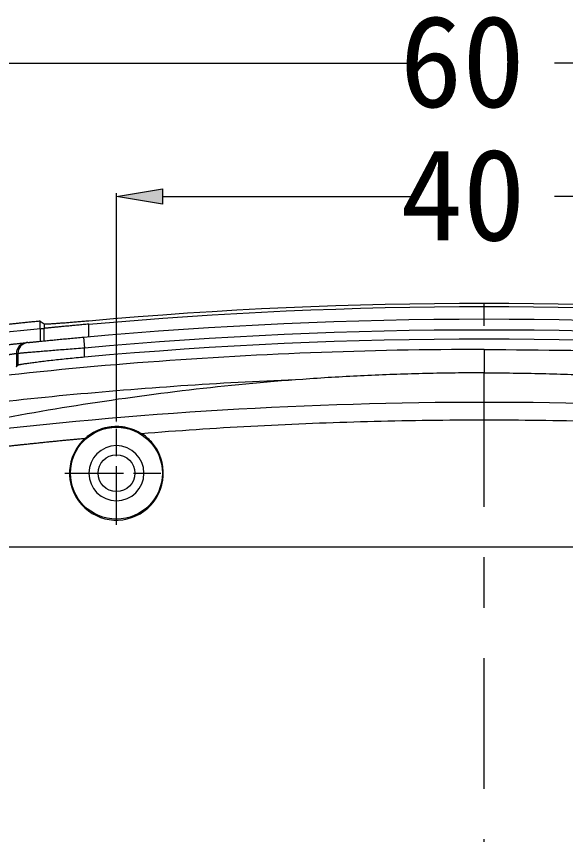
# Model space of a CAD drawing. Header units: inches. Extents: x 0 to 40, y 35.9 to 64.1.
# Drawn here: x 25.087 to 27.098, y 51.509 to 54.506 of the extents above; entities that cross this region are included whole.
import ezdxf

# ---------------------------------------------------------------- set-up
doc = ezdxf.new("R2010")
doc.units = ezdxf.units.IN
doc.header["$MEASUREMENT"] = 0
for name, pattern in [('AI-Linetype-13', [1.032687, 0.478297, -0.184797, 0.184797, -0.184797]), ('AI-Linetype-14', [0.326414, 0.151181, -0.058411, 0.058411, -0.058411]), ('AI-Linetype-15', [0.326414, 0.151181, -0.058411, 0.058411, -0.058411]), ('AI-Linetype-16', [0.127887, 0.059232, -0.022885, 0.022885, -0.022885]), ('AI-Linetype-17', [0.127887, 0.059232, -0.022885, 0.022885, -0.022885]), ('AI-Linetype-18', [0.319717, 0.14808, -0.057213, 0.057213, -0.057213]), ('AI-Linetype-19', [0.319717, 0.14808, -0.057213, 0.057213, -0.057213])]:
    doc.linetypes.add(name, pattern=pattern)
doc.layers.add('2', color=7, linetype='Continuous')

# ---------------------------------------------------------------- blocks, each defined once
blk = doc.blocks.new('block 1938')
at = {"layer": '2', "color": 7, "lineweight": 18, "true_color": 0xffffff}
blk.add_lwpolyline([(25.3371, 53.2589), (25.3371, 53.2909)], dxfattribs=at)
blk = doc.blocks.new('block 1940')
at = {"layer": '2', "color": 7, "lineweight": 18, "true_color": 0xffffff}
blk.add_lwpolyline([(25.3521, 53.3328), (25.3521, 53.3785)], dxfattribs=at)
blk = doc.blocks.new('block 1946')
at = {"layer": '2', "color": 7, "lineweight": 18, "true_color": 0xffffff}
blk.add_lwpolyline([(25.1757, 53.316), (25.1757, 53.3618)], dxfattribs=at)
blk = doc.blocks.new('block 1984')
at = {"layer": '2', "color": 7, "lineweight": 18, "true_color": 0xffffff}
blk.add_lwpolyline([(25.0926, 53.2711), (25.0926, 53.2285)], dxfattribs=at)
blk = doc.blocks.new('block 1985')
at = {"layer": '2', "color": 7, "lineweight": 18, "true_color": 0xffffff}
blk.add_lwpolyline([(25.1892, 53.38), (25.1892, 53.3631)], dxfattribs=at)
blk = doc.blocks.new('block 2017')
at = {"layer": '2', "color": 7, "lineweight": 18, "true_color": 0xffffff}
blk.add_lwpolyline([(24.9489, 52.5634), (28.6508, 52.5634)], dxfattribs=at)
blk = doc.blocks.new('block 2024')
at = {"layer": '2', "color": 7, "lineweight": 18, "true_color": 0xffffff}
blk.add_lwpolyline([(25.0873, 53.2705), (25.0873, 53.2227)], dxfattribs=at)
blk = doc.blocks.new('block 2169')
at = {"layer": '2', "color": 7, "lineweight": 18, "true_color": 0xffffff}
blk.add_lwpolyline([(25.1746, 53.3616), (25.1746, 53.3896)], dxfattribs=at)
blk = doc.blocks.new('block 2183')
at = {"layer": '2', "color": 7, "lineweight": 18, "true_color": 0xffffff}
blk.add_lwpolyline([(26.7998, 53.2858), (26.7998, 53.2002)], dxfattribs=at)
blk = doc.blocks.new('block 2249')
at = {"layer": '2', "color": 7, "lineweight": 18, "true_color": 0xffffff}
blk.add_lwpolyline([(25.3334, 53.3311), (25.3371, 53.2909)], dxfattribs=at)
blk = doc.blocks.new('block 2259')
at = {"layer": '2', "color": 7, "lineweight": 18, "true_color": 0xffffff}
blk.add_lwpolyline([(25.1892, 53.3174), (25.1892, 53.3631)], dxfattribs=at)
blk = doc.blocks.new('block 2271')
at = {"layer": '2', "color": 7, "lineweight": 18, "true_color": 0xffffff}
blk.add_open_spline([(25.6219, 52.8327), (25.6219, 52.9256), (25.5466, 53.001), (25.4537, 53.001), (25.3607, 53.001), (25.2854, 52.9256), (25.2854, 52.8327), (25.2854, 52.7397), (25.3607, 52.6644), (25.4537, 52.6644), (25.5466, 52.6644), (25.6219, 52.7397), (25.6219, 52.8327), (25.6219, 52.8327), (25.6219, 52.8327), (25.6219, 52.8327)], degree=3, knots=[0, 0, 0, 0, 1, 1, 1, 2, 2, 2, 3, 3, 3, 4, 4, 4, 5, 5, 5, 5], dxfattribs=at)
blk = doc.blocks.new('block 2303')
at = {"layer": '2', "color": 7, "lineweight": 18, "true_color": 0xffffff}
blk.add_open_spline([(25.3521, 53.3912), (26.3154, 53.4772), (27.2843, 53.4772), (28.2476, 53.3912)], degree=3, dxfattribs=at)
blk = doc.blocks.new('block 2309')
at = {"layer": '2', "color": 7, "lineweight": 18, "true_color": 0xffffff}
blk.add_open_spline([(25.521, 52.8327), (25.521, 52.8698), (25.4908, 52.9), (25.4537, 52.9), (25.4165, 52.9), (25.3864, 52.8698), (25.3864, 52.8327), (25.3864, 52.7955), (25.4165, 52.7654), (25.4537, 52.7654), (25.4908, 52.7654), (25.521, 52.7955), (25.521, 52.8327), (25.521, 52.8327), (25.521, 52.8327), (25.521, 52.8327)], degree=3, knots=[0, 0, 0, 0, 1, 1, 1, 2, 2, 2, 3, 3, 3, 4, 4, 4, 5, 5, 5, 5], dxfattribs=at)
blk = doc.blocks.new('block 2318')
at = {"layer": '2', "color": 7, "lineweight": 18, "true_color": 0xffffff}
blk.add_open_spline([(25.1757, 53.3618), (25.0443, 53.3486), (24.9131, 53.3338), (24.7821, 53.3174)], degree=3, dxfattribs=at)
blk = doc.blocks.new('block 2335')
at = {"layer": '2', "color": 7, "lineweight": 18, "true_color": 0xffffff}
blk.add_open_spline([(25.3392, 52.9608), (25.2684, 52.8975), (25.2623, 52.7889), (25.3256, 52.7182), (25.3888, 52.6474), (25.4974, 52.6414), (25.5682, 52.7046), (25.6389, 52.7678), (25.645, 52.8764), (25.5818, 52.9472), (25.5709, 52.9593), (25.5584, 52.9698), (25.5446, 52.9784)], degree=3, knots=[0, 0, 0, 0, 1, 1, 1, 2, 2, 2, 3, 3, 3, 4, 4, 4, 4], dxfattribs=at)
blk = doc.blocks.new('block 2338')
at = {"layer": '2', "color": 7, "lineweight": 18, "true_color": 0xffffff}
blk.add_open_spline([(25.3521, 53.3785), (26.3154, 53.4645), (27.2843, 53.4645), (28.2476, 53.3785)], degree=3, dxfattribs=at)
blk = doc.blocks.new('block 2339')
at = {"layer": '2', "color": 7, "lineweight": 18, "true_color": 0xffffff}
blk.add_open_spline([(25.3334, 53.3311), (26.309, 53.4196), (27.2907, 53.4196), (28.2663, 53.3311)], degree=3, dxfattribs=at)
blk = doc.blocks.new('block 2340')
at = {"layer": '2', "color": 7, "lineweight": 18, "true_color": 0xffffff}
blk.add_open_spline([(28.2627, 53.2909), (27.2895, 53.3792), (26.3103, 53.3792), (25.3371, 53.2909)], degree=3, dxfattribs=at)
blk = doc.blocks.new('block 2371')
at = {"layer": '2', "color": 7, "lineweight": 18, "true_color": 0xffffff}
blk.add_open_spline([(25.3371, 53.2589), (26.3102, 53.3473), (27.2895, 53.3473), (28.2627, 53.2589)], degree=3, dxfattribs=at)
blk = doc.blocks.new('block 2375')
at = {"layer": '2', "color": 7, "lineweight": 18, "true_color": 0xffffff}
blk.add_open_spline([(28.7122, 52.9769), (27.4419, 53.1305), (26.1578, 53.1305), (24.8875, 52.9769)], degree=3, dxfattribs=at)
blk = doc.blocks.new('block 2386')
at = {"layer": '2', "color": 7, "lineweight": 18, "true_color": 0xffffff}
blk.add_open_spline([(25.3527, 52.8327), (25.3527, 52.8884), (25.3979, 52.9336), (25.4537, 52.9336), (25.5094, 52.9336), (25.5546, 52.8884), (25.5546, 52.8327), (25.5546, 52.7769), (25.5094, 52.7317), (25.4537, 52.7317), (25.3979, 52.7317), (25.3527, 52.7769), (25.3527, 52.8327), (25.3527, 52.8327), (25.3527, 52.8327), (25.3527, 52.8327)], degree=3, knots=[0, 0, 0, 0, 1, 1, 1, 2, 2, 2, 3, 3, 3, 4, 4, 4, 5, 5, 5, 5], dxfattribs=at)
blk = doc.blocks.new('block 2454')
at = {"layer": '2', "color": 7, "lineweight": 18, "true_color": 0xffffff}
blk.add_open_spline([(25.1288, 53.3112), (25.1082, 53.3091), (25.0926, 53.2918), (25.0926, 53.2711)], degree=3, dxfattribs=at)
blk = doc.blocks.new('block 2455')
at = {"layer": '2', "color": 7, "lineweight": 18, "true_color": 0xffffff}
blk.add_open_spline([(25.1235, 53.3107), (25.103, 53.3086), (25.0873, 53.2912), (25.0873, 53.2705)], degree=3, dxfattribs=at)
blk = doc.blocks.new('block 2460')
at = {"layer": '2', "color": 7, "lineweight": 18, "true_color": 0xffffff}
blk.add_open_spline([(25.1757, 53.3618), (25.1802, 53.3622), (25.1847, 53.3627), (25.1892, 53.3631)], degree=3, dxfattribs=at)
blk = doc.blocks.new('block 2462')
at = {"layer": '2', "color": 7, "lineweight": 18, "true_color": 0xffffff}
blk.add_open_spline([(25.1746, 53.3896), (25.1794, 53.3864), (25.1843, 53.3832), (25.1892, 53.38)], degree=3, dxfattribs=at)
blk = doc.blocks.new('block 2469')
at = {"layer": '2', "color": 7, "lineweight": 18, "true_color": 0xffffff}
blk.add_lwpolyline([(24.9538, 52.9204), (24.957, 52.9208), (24.9603, 52.9212), (24.9636, 52.9215), (24.9668, 52.9219), (24.9701, 52.9223), (24.9734, 52.9227), (24.9766, 52.9231), (24.9799, 52.9234), (24.9832, 52.9238), (24.9865, 52.9242), (24.9897, 52.9246), (24.993, 52.9249), (24.9962, 52.9253), (24.9995, 52.9257), (25.0028, 52.9261), (25.006, 52.9264), (25.0093, 52.9268), (25.0126, 52.9272), (25.0158, 52.9276), (25.0191, 52.9279), (25.0223, 52.9283), (25.0256, 52.9287), (25.0289, 52.929), (25.0322, 52.9294), (25.0354, 52.9298), (25.0387, 52.9301), (25.042, 52.9305), (25.0452, 52.9308), (25.0485, 52.9312), (25.0518, 52.9316), (25.055, 52.9319), (25.0583, 52.9323), (25.0616, 52.9327), (25.0648, 52.933), (25.0681, 52.9334), (25.0714, 52.9337), (25.0746, 52.9341), (25.0779, 52.9344), (25.0812, 52.9348), (25.0844, 52.9352), (25.0877, 52.9355), (25.091, 52.9359), (25.0942, 52.9362), (25.0975, 52.9366), (25.1008, 52.9369), (25.1041, 52.9373), (25.1073, 52.9376), (25.1106, 52.938), (25.1139, 52.9383), (25.1171, 52.9387)], dxfattribs=at)
blk = doc.blocks.new('block 2485')
at = {"layer": '2', "color": 7, "lineweight": 18, "true_color": 0xffffff}
blk.add_lwpolyline([(26.7998, 53.2002), (26.7865, 53.2002), (26.7732, 53.2002), (26.76, 53.2001), (26.7467, 53.2), (26.7334, 53.1999), (26.7201, 53.1998), (26.7068, 53.1997), (26.6935, 53.1995), (26.6802, 53.1994), (26.6669, 53.1992), (26.6536, 53.199), (26.6403, 53.1988), (26.627, 53.1985), (26.6137, 53.1983), (26.6004, 53.198), (26.5871, 53.1977), (26.5738, 53.1974), (26.5605, 53.197), (26.5472, 53.1967), (26.5339, 53.1963), (26.5206, 53.1959), (26.5074, 53.1955), (26.4941, 53.1951), (26.4808, 53.1947), (26.4675, 53.1942), (26.4542, 53.1937), (26.4409, 53.1932), (26.4276, 53.1927), (26.4143, 53.1922), (26.401, 53.1916), (26.3878, 53.191), (26.3745, 53.1904), (26.3612, 53.1898), (26.3479, 53.1892), (26.3347, 53.1885), (26.3214, 53.1879), (26.3081, 53.1872), (26.2948, 53.1865), (26.2815, 53.1857), (26.2683, 53.185), (26.255, 53.1842), (26.2417, 53.1834), (26.2284, 53.1826), (26.2152, 53.1818), (26.2019, 53.1809), (26.1886, 53.1801), (26.1754, 53.1792), (26.1621, 53.1783), (26.1488, 53.1773), (26.1356, 53.1764)], dxfattribs=at)
blk = doc.blocks.new('block 2521')
at = {"layer": '2', "color": 7, "lineweight": 18, "true_color": 0xffffff}
blk.add_lwpolyline([(25.3521, 53.3785), (25.3471, 53.378), (25.3421, 53.3776), (25.3371, 53.3771), (25.3321, 53.3767), (25.3271, 53.3762), (25.3222, 53.3758), (25.3172, 53.3753), (25.3124, 53.3749), (25.3076, 53.3744), (25.3028, 53.374), (25.2981, 53.3736), (25.2934, 53.3731), (25.2888, 53.3727), (25.2842, 53.3723), (25.2797, 53.3718), (25.2753, 53.3714), (25.2709, 53.371), (25.2666, 53.3706), (25.2624, 53.3702), (25.2583, 53.3698), (25.2542, 53.3694), (25.2503, 53.3691), (25.2464, 53.3687), (25.2427, 53.3683), (25.239, 53.368), (25.2355, 53.3676), (25.2321, 53.3673), (25.2287, 53.367), (25.2255, 53.3667), (25.2225, 53.3664), (25.2195, 53.3661), (25.2167, 53.3658), (25.214, 53.3655), (25.2114, 53.3653), (25.2089, 53.365), (25.2066, 53.3648), (25.2045, 53.3646), (25.2024, 53.3644), (25.2005, 53.3642), (25.1987, 53.364), (25.1971, 53.3639), (25.1956, 53.3637), (25.1943, 53.3636), (25.1931, 53.3635), (25.1921, 53.3634), (25.1912, 53.3633), (25.1904, 53.3632), (25.1898, 53.3632), (25.1894, 53.3631), (25.1892, 53.3631)], dxfattribs=at)
blk = doc.blocks.new('block 2528')
at = {"layer": '2', "color": 7, "lineweight": 18, "true_color": 0xffffff}
blk.add_lwpolyline([(25.1892, 53.38), (25.1894, 53.3799), (25.1898, 53.3798), (25.1904, 53.3798), (25.1912, 53.3797), (25.1921, 53.3797), (25.1931, 53.3796), (25.1943, 53.3796), (25.1956, 53.3796), (25.1971, 53.3796), (25.1987, 53.3797), (25.2005, 53.3797), (25.2024, 53.3798), (25.2044, 53.3799), (25.2066, 53.38), (25.2089, 53.3801), (25.2113, 53.3802), (25.2139, 53.3803), (25.2166, 53.3805), (25.2194, 53.3807), (25.2224, 53.3808), (25.2255, 53.381), (25.2287, 53.3812), (25.232, 53.3815), (25.2354, 53.3817), (25.2389, 53.3819), (25.2426, 53.3822), (25.2463, 53.3825), (25.2502, 53.3828), (25.2541, 53.3831), (25.2582, 53.3834), (25.2623, 53.3837), (25.2665, 53.384), (25.2708, 53.3844), (25.2752, 53.3847), (25.2796, 53.3851), (25.2841, 53.3854), (25.2887, 53.3858), (25.2933, 53.3862), (25.298, 53.3866), (25.3028, 53.387), (25.3076, 53.3874), (25.3124, 53.3878), (25.3172, 53.3882), (25.3222, 53.3886), (25.3271, 53.389), (25.3321, 53.3895), (25.3371, 53.3899), (25.3421, 53.3904), (25.3471, 53.3908), (25.3521, 53.3912)], dxfattribs=at)
blk = doc.blocks.new('block 2565')
at = {"layer": '2', "color": 7, "lineweight": 18, "true_color": 0xffffff}
blk.add_lwpolyline([(26.7998, 53.2858), (26.8396, 53.2856), (26.8793, 53.2853), (26.919, 53.2851), (26.9587, 53.2847), (26.9984, 53.2843), (27.0381, 53.2839), (27.0778, 53.2833), (27.1175, 53.2827), (27.1572, 53.2819), (27.1969, 53.2811), (27.2366, 53.2801), (27.2763, 53.2789), (27.316, 53.2777), (27.3557, 53.2764), (27.3954, 53.275), (27.4351, 53.2734), (27.4747, 53.2718), (27.5144, 53.2701), (27.5541, 53.2683), (27.5937, 53.2664), (27.6334, 53.2645), (27.673, 53.2624), (27.7127, 53.2602), (27.7523, 53.258), (27.792, 53.2556), (27.8316, 53.2531), (27.8712, 53.2506), (27.9108, 53.2479), (27.9504, 53.2451), (27.99, 53.2423), (28.0296, 53.2393), (28.0692, 53.2363), (28.1087, 53.2332), (28.1483, 53.2299), (28.1878, 53.2266), (28.2274, 53.2232), (28.2669, 53.2197), (28.3064, 53.2161), (28.3459, 53.2124), (28.3854, 53.2086), (28.4249, 53.2046), (28.4644, 53.2006), (28.5038, 53.1964), (28.5433, 53.1921), (28.5827, 53.1877), (28.6221, 53.1833), (28.6615, 53.1788), (28.7009, 53.1743), (28.7403, 53.1697), (28.7797, 53.1651)], dxfattribs=at)
blk = doc.blocks.new('block 2579')
at = {"layer": '2', "color": 7, "lineweight": 18, "true_color": 0xffffff}
blk.add_lwpolyline([(25.3392, 52.9608), (25.3426, 52.9637), (25.346, 52.9665), (25.3495, 52.9693), (25.353, 52.9719), (25.3566, 52.9745), (25.3603, 52.9769), (25.364, 52.9793), (25.3678, 52.9815), (25.3717, 52.9837), (25.3756, 52.9857), (25.3795, 52.9877), (25.3835, 52.9895), (25.3876, 52.9913), (25.3917, 52.9929), (25.3958, 52.9945), (25.4, 52.9959), (25.4042, 52.9972), (25.4084, 52.9985), (25.4127, 52.9996), (25.417, 53.0006), (25.4214, 53.0015), (25.4257, 53.0023), (25.4301, 53.0029), (25.4345, 53.0035), (25.4389, 53.0039), (25.4434, 53.0043), (25.4478, 53.0045), (25.4523, 53.0046), (25.4567, 53.0045), (25.4611, 53.0044), (25.4655, 53.0041), (25.4699, 53.0038), (25.4743, 53.0033), (25.4787, 53.0027), (25.4831, 53.002), (25.4874, 53.0012), (25.4917, 53.0003), (25.496, 52.9992), (25.5003, 52.9981), (25.5045, 52.9968), (25.5087, 52.9955), (25.5128, 52.994), (25.5169, 52.9924), (25.521, 52.9907), (25.5251, 52.989), (25.5291, 52.9871), (25.533, 52.9851), (25.5369, 52.9829), (25.5408, 52.9807), (25.5446, 52.9784)], dxfattribs=at)
blk = doc.blocks.new('block 2600')
at = {"layer": '2', "color": 7, "lineweight": 18, "true_color": 0xffffff}
blk.add_lwpolyline([(26.1356, 53.1764), (26.1093, 53.1752), (26.0831, 53.1739), (26.0568, 53.1727), (26.0306, 53.1714), (26.0043, 53.1702), (25.9781, 53.1689), (25.9518, 53.1676), (25.9256, 53.1662), (25.8993, 53.1649), (25.8731, 53.1634), (25.8469, 53.162), (25.8206, 53.1604), (25.7944, 53.1589), (25.7682, 53.1573), (25.742, 53.1556), (25.7157, 53.1539), (25.6895, 53.1521), (25.6633, 53.1503), (25.6371, 53.1484), (25.6109, 53.1465), (25.5847, 53.1446), (25.5585, 53.1426), (25.5323, 53.1405), (25.5061, 53.1385), (25.4799, 53.1364), (25.4537, 53.1342), (25.4276, 53.132), (25.4014, 53.1298), (25.3752, 53.1275), (25.349, 53.1252), (25.3229, 53.1229), (25.2968, 53.1205), (25.2706, 53.118), (25.2445, 53.1156), (25.2183, 53.113), (25.1922, 53.1104), (25.166, 53.1078), (25.1399, 53.1051), (25.1138, 53.1023), (25.0877, 53.0995), (25.0616, 53.0967), (25.0355, 53.0938), (25.0094, 53.0909), (24.9833, 53.088), (24.9572, 53.085), (24.9312, 53.082), (24.9051, 53.079), (24.879, 53.076), (24.8529, 53.073), (24.8268, 53.07)], dxfattribs=at)
blk = doc.blocks.new('block 2603')
at = {"layer": '2', "color": 7, "lineweight": 18, "true_color": 0xffffff}
blk.add_lwpolyline([(25.1746, 53.3896), (25.1707, 53.3892), (25.1669, 53.3888), (25.163, 53.3884), (25.1592, 53.388), (25.1554, 53.3876), (25.1515, 53.3872), (25.1477, 53.3869), (25.1438, 53.3865), (25.14, 53.3861), (25.1361, 53.3857), (25.1323, 53.3853), (25.1285, 53.3849), (25.1246, 53.3845), (25.1208, 53.3841), (25.1169, 53.3837), (25.1131, 53.3833), (25.1092, 53.3829), (25.1054, 53.3825), (25.1016, 53.3821), (25.0977, 53.3817), (25.0939, 53.3813), (25.09, 53.3809), (25.0862, 53.3805), (25.0824, 53.3801), (25.0785, 53.3797), (25.0747, 53.3792), (25.0708, 53.3788), (25.067, 53.3784), (25.0631, 53.378), (25.0593, 53.3776), (25.0555, 53.3772), (25.0516, 53.3768), (25.0478, 53.3764), (25.0439, 53.3759), (25.0401, 53.3755), (25.0363, 53.3751), (25.0324, 53.3747), (25.0286, 53.3743), (25.0247, 53.3739), (25.0209, 53.3734), (25.017, 53.373), (25.0132, 53.3726), (25.0094, 53.3722), (25.0055, 53.3717), (25.0017, 53.3713), (24.9979, 53.3709), (24.994, 53.3705), (24.9902, 53.37), (24.9863, 53.3696), (24.9825, 53.3692)], dxfattribs=at)
blk = doc.blocks.new('block 2606')
at = {"layer": '2', "color": 7, "lineweight": 18, "true_color": 0xffffff}
blk.add_open_spline([(25.0873, 53.2227), (25.0874, 53.2228), (25.0875, 53.2229), (25.0875, 53.2229), (25.0876, 53.223), (25.0877, 53.2232), (25.0877, 53.2232), (25.0879, 53.2233), (25.0879, 53.2234), (25.0879, 53.2234), (25.0881, 53.2235), (25.0882, 53.2236), (25.0882, 53.2236), (25.0883, 53.2237), (25.0884, 53.2238), (25.0884, 53.2238), (25.0885, 53.224), (25.0886, 53.2241), (25.0886, 53.2241), (25.0887, 53.2242), (25.0888, 53.2243), (25.0888, 53.2243), (25.0889, 53.2244), (25.089, 53.2246), (25.089, 53.2246), (25.0891, 53.2247), (25.0892, 53.2248), (25.0892, 53.2248), (25.0893, 53.2249), (25.0894, 53.225), (25.0894, 53.225), (25.0895, 53.2251), (25.0896, 53.2252), (25.0896, 53.2252), (25.0897, 53.2253), (25.0898, 53.2255), (25.0898, 53.2255), (25.0899, 53.2256), (25.09, 53.2257), (25.09, 53.2257), (25.0901, 53.2258), (25.0903, 53.2259), (25.0903, 53.2259), (25.0904, 53.2261), (25.0905, 53.2262), (25.0905, 53.2262), (25.0906, 53.2263), (25.0907, 53.2264), (25.0907, 53.2264), (25.0908, 53.2265), (25.0909, 53.2266), (25.0909, 53.2266), (25.091, 53.2267), (25.0911, 53.2269), (25.0911, 53.2269), (25.0912, 53.227), (25.0913, 53.2271), (25.0913, 53.2271), (25.0914, 53.2272), (25.0915, 53.2273), (25.0915, 53.2273), (25.0916, 53.2274), (25.0917, 53.2276), (25.0917, 53.2276), (25.0918, 53.2277), (25.0919, 53.2278), (25.0919, 53.2278), (25.092, 53.2279), (25.0921, 53.228), (25.0921, 53.228), (25.0922, 53.2281), (25.0924, 53.2282), (25.0924, 53.2282), (25.0924, 53.2284), (25.0926, 53.2285), (25.0926, 53.2285)], degree=3, knots=[0, 0, 0, 0, 1, 1, 1, 2, 2, 2, 3, 3, 3, 4, 4, 4, 5, 5, 5, 6, 6, 6, 7, 7, 7, 8, 8, 8, 9, 9, 9, 10, 10, 10, 11, 11, 11, 12, 12, 12, 13, 13, 13, 14, 14, 14, 15, 15, 15, 16, 16, 16, 17, 17, 17, 18, 18, 18, 19, 19, 19, 20, 20, 20, 21, 21, 21, 22, 22, 22, 23, 23, 23, 24, 24, 24, 25, 25, 25, 25], dxfattribs=at)
blk = doc.blocks.new('block 2614')
at = {"layer": '2', "color": 7, "lineweight": 18, "true_color": 0xffffff}
blk.add_lwpolyline([(25.1171, 52.9387), (25.1216, 52.9392), (25.126, 52.9396), (25.1305, 52.9401), (25.1349, 52.9406), (25.1393, 52.941), (25.1438, 52.9415), (25.1482, 52.942), (25.1526, 52.9424), (25.1571, 52.9429), (25.1615, 52.9433), (25.1659, 52.9438), (25.1704, 52.9443), (25.1748, 52.9447), (25.1793, 52.9452), (25.1837, 52.9456), (25.1882, 52.9461), (25.1926, 52.9465), (25.197, 52.947), (25.2015, 52.9474), (25.2059, 52.9479), (25.2103, 52.9483), (25.2148, 52.9488), (25.2192, 52.9492), (25.2237, 52.9497), (25.2281, 52.9501), (25.2326, 52.9506), (25.237, 52.951), (25.2415, 52.9514), (25.2459, 52.9519), (25.2503, 52.9523), (25.2548, 52.9527), (25.2592, 52.9532), (25.2636, 52.9536), (25.2681, 52.954), (25.2725, 52.9545), (25.277, 52.9549), (25.2814, 52.9553), (25.2859, 52.9558), (25.2903, 52.9562), (25.2948, 52.9566), (25.2992, 52.957), (25.3036, 52.9575), (25.3081, 52.9579), (25.3125, 52.9583), (25.317, 52.9587), (25.3214, 52.9591), (25.3259, 52.9595), (25.3303, 52.9599), (25.3347, 52.9604), (25.3392, 52.9608)], dxfattribs=at)
blk = doc.blocks.new('block 2629')
at = {"layer": '2', "color": 7, "lineweight": 18, "true_color": 0xffffff}
blk.add_lwpolyline([(25.0926, 53.2285), (25.0929, 53.2287), (25.0934, 53.229), (25.0942, 53.2293), (25.0953, 53.2296), (25.0966, 53.2299), (25.0981, 53.2303), (25.0998, 53.2307), (25.1018, 53.231), (25.1039, 53.2315), (25.1063, 53.2319), (25.109, 53.2324), (25.1118, 53.2329), (25.1148, 53.2334), (25.1181, 53.2339), (25.1215, 53.2344), (25.1252, 53.235), (25.129, 53.2355), (25.133, 53.2361), (25.1373, 53.2367), (25.1417, 53.2373), (25.1463, 53.238), (25.1511, 53.2386), (25.156, 53.2393), (25.1612, 53.2399), (25.1665, 53.2406), (25.172, 53.2413), (25.1776, 53.242), (25.1834, 53.2427), (25.1893, 53.2434), (25.1954, 53.2442), (25.2016, 53.2449), (25.2079, 53.2456), (25.2144, 53.2464), (25.221, 53.2471), (25.2277, 53.2478), (25.2345, 53.2486), (25.2414, 53.2493), (25.2483, 53.2501), (25.2554, 53.2508), (25.2625, 53.2516), (25.2697, 53.2523), (25.277, 53.2531), (25.2844, 53.2538), (25.2918, 53.2546), (25.2993, 53.2553), (25.3067, 53.256), (25.3143, 53.2567), (25.3218, 53.2575), (25.3294, 53.2582), (25.3371, 53.2589)], dxfattribs=at)
blk = doc.blocks.new('block 2648')
at = {"layer": '2', "color": 7, "lineweight": 18, "true_color": 0xffffff}
blk.add_lwpolyline([(26.7998, 53.0282), (26.825, 53.0282), (26.8501, 53.0281), (26.8753, 53.028), (26.9004, 53.0279), (26.9255, 53.0277), (26.9506, 53.0275), (26.9758, 53.0272), (27.0009, 53.0269), (27.026, 53.0266), (27.0512, 53.0262), (27.0763, 53.0258), (27.1014, 53.0253), (27.1265, 53.0248), (27.1517, 53.0243), (27.1768, 53.0237), (27.2019, 53.0231), (27.227, 53.0224), (27.2522, 53.0217), (27.2773, 53.021), (27.3024, 53.0202), (27.3275, 53.0194), (27.3526, 53.0186), (27.3777, 53.0177), (27.4028, 53.0167), (27.428, 53.0157), (27.4531, 53.0147), (27.4782, 53.0137), (27.5033, 53.0126), (27.5284, 53.0115), (27.5535, 53.0103), (27.5786, 53.0091), (27.6037, 53.0078), (27.6288, 53.0065), (27.6539, 53.0052), (27.679, 53.0038), (27.7041, 53.0024), (27.7292, 53.0009), (27.7543, 52.9995), (27.7794, 52.9979), (27.8044, 52.9964), (27.8295, 52.9947), (27.8546, 52.9931), (27.8796, 52.9914), (27.9047, 52.9897), (27.9298, 52.9879), (27.9548, 52.9861), (27.9799, 52.9842), (28.005, 52.9823), (28.0301, 52.9804), (28.0551, 52.9784)], dxfattribs=at)
blk = doc.blocks.new('block 2673')
at = {"layer": '2', "color": 7, "lineweight": 18, "true_color": 0xffffff}
blk.add_lwpolyline([(25.5446, 52.9784), (25.5696, 52.9804), (25.5947, 52.9823), (25.6198, 52.9842), (25.6448, 52.9861), (25.6699, 52.9879), (25.695, 52.9897), (25.72, 52.9914), (25.7451, 52.9931), (25.7702, 52.9947), (25.7953, 52.9964), (25.8203, 52.9979), (25.8455, 52.9995), (25.8705, 53.0009), (25.8956, 53.0024), (25.9207, 53.0038), (25.9458, 53.0052), (25.9709, 53.0065), (25.996, 53.0078), (26.0211, 53.0091), (26.0462, 53.0103), (26.0713, 53.0115), (26.0964, 53.0126), (26.1215, 53.0137), (26.1466, 53.0147), (26.1717, 53.0157), (26.1969, 53.0167), (26.222, 53.0177), (26.2471, 53.0186), (26.2722, 53.0194), (26.2973, 53.0202), (26.3224, 53.021), (26.3475, 53.0217), (26.3727, 53.0224), (26.3978, 53.0231), (26.4229, 53.0237), (26.448, 53.0243), (26.4731, 53.0248), (26.4983, 53.0253), (26.5234, 53.0258), (26.5486, 53.0262), (26.5737, 53.0266), (26.5988, 53.0269), (26.6239, 53.0272), (26.6491, 53.0275), (26.6742, 53.0277), (26.6993, 53.0279), (26.7245, 53.028), (26.7496, 53.0281), (26.7747, 53.0282), (26.7998, 53.0282)], dxfattribs=at)
blk = doc.blocks.new('block 2703')
at = {"layer": '2', "color": 7, "lineweight": 18, "true_color": 0xffffff}
blk.add_lwpolyline([(24.9752, 53.2946), (24.9797, 53.2951), (24.9843, 53.2956), (24.9889, 53.2961), (24.9935, 53.2967), (24.998, 53.2972), (25.0025, 53.2977), (25.007, 53.2982), (25.0115, 53.2987), (25.0159, 53.2991), (25.0202, 53.2996), (25.0246, 53.3001), (25.0289, 53.3006), (25.0331, 53.301), (25.0373, 53.3015), (25.0414, 53.3019), (25.0454, 53.3024), (25.0494, 53.3028), (25.0534, 53.3033), (25.0572, 53.3037), (25.061, 53.3041), (25.0647, 53.3045), (25.0683, 53.3049), (25.0718, 53.3052), (25.0752, 53.3056), (25.0785, 53.306), (25.0818, 53.3063), (25.0849, 53.3066), (25.0879, 53.307), (25.0908, 53.3073), (25.0936, 53.3076), (25.0963, 53.3079), (25.0989, 53.3081), (25.1013, 53.3084), (25.1037, 53.3086), (25.1059, 53.3089), (25.108, 53.3091), (25.11, 53.3093), (25.1118, 53.3095), (25.1135, 53.3096), (25.1151, 53.3098), (25.1166, 53.31), (25.1179, 53.3101), (25.1191, 53.3102), (25.1202, 53.3104), (25.1211, 53.3104), (25.1219, 53.3105), (25.1225, 53.3106), (25.123, 53.3106), (25.1233, 53.3107), (25.1235, 53.3107)], dxfattribs=at)
blk = doc.blocks.new('block 2704')
at = {"layer": '2', "color": 7, "lineweight": 18, "true_color": 0xffffff}
blk.add_open_spline([(25.1288, 53.3112), (25.1287, 53.3112), (25.1286, 53.3112), (25.1286, 53.3112), (25.1285, 53.3112), (25.1284, 53.3112), (25.1284, 53.3112), (25.1283, 53.3112), (25.1281, 53.3112), (25.1281, 53.3112), (25.128, 53.3112), (25.1279, 53.3111), (25.1279, 53.3111), (25.1278, 53.3111), (25.1277, 53.3111), (25.1277, 53.3111), (25.1276, 53.3111), (25.1275, 53.3111), (25.1275, 53.3111), (25.1274, 53.3111), (25.1273, 53.3111), (25.1273, 53.3111), (25.1272, 53.3111), (25.1271, 53.3111), (25.1271, 53.3111), (25.127, 53.3111), (25.1269, 53.311), (25.1269, 53.311), (25.1268, 53.311), (25.1267, 53.311), (25.1267, 53.311), (25.1266, 53.311), (25.1265, 53.311), (25.1265, 53.311), (25.1264, 53.311), (25.1263, 53.311), (25.1263, 53.311), (25.1261, 53.311), (25.126, 53.311), (25.126, 53.311), (25.1259, 53.3109), (25.1258, 53.3109), (25.1258, 53.3109), (25.1257, 53.3109), (25.1256, 53.3109), (25.1256, 53.3109), (25.1255, 53.3109), (25.1254, 53.3109), (25.1254, 53.3109), (25.1253, 53.3109), (25.1252, 53.3109), (25.1252, 53.3109), (25.1251, 53.3109), (25.125, 53.3109), (25.125, 53.3109), (25.1249, 53.3108), (25.1248, 53.3108), (25.1248, 53.3108), (25.1247, 53.3108), (25.1246, 53.3108), (25.1246, 53.3108), (25.1245, 53.3108), (25.1244, 53.3108), (25.1244, 53.3108), (25.1243, 53.3108), (25.1242, 53.3108), (25.1242, 53.3108), (25.124, 53.3108), (25.1239, 53.3108), (25.1239, 53.3108), (25.1238, 53.3107), (25.1237, 53.3107), (25.1237, 53.3107), (25.1236, 53.3107), (25.1235, 53.3107), (25.1235, 53.3107)], degree=3, knots=[0, 0, 0, 0, 1, 1, 1, 2, 2, 2, 3, 3, 3, 4, 4, 4, 5, 5, 5, 6, 6, 6, 7, 7, 7, 8, 8, 8, 9, 9, 9, 10, 10, 10, 11, 11, 11, 12, 12, 12, 13, 13, 13, 14, 14, 14, 15, 15, 15, 16, 16, 16, 17, 17, 17, 18, 18, 18, 19, 19, 19, 20, 20, 20, 21, 21, 21, 22, 22, 22, 23, 23, 23, 24, 24, 24, 25, 25, 25, 25], dxfattribs=at)
blk = doc.blocks.new('block 2706')
at = {"layer": '2', "color": 7, "lineweight": 18, "true_color": 0xffffff}
blk.add_open_spline([(25.0873, 53.2705), (25.0872, 53.2705), (25.0869, 53.2705), (25.0869, 53.2705), (25.0869, 53.2705), (25.0866, 53.2704), (25.0866, 53.2704), (25.0866, 53.2704), (25.0862, 53.2704), (25.0862, 53.2704), (25.0862, 53.2704), (25.0856, 53.2703), (25.0856, 53.2703), (25.0856, 53.2703), (25.0849, 53.2702), (25.0849, 53.2702), (25.0849, 53.2702), (25.0842, 53.2701), (25.0842, 53.2701), (25.0842, 53.2701), (25.0833, 53.27), (25.0833, 53.27), (25.0833, 53.27), (25.0824, 53.2698), (25.0824, 53.2698), (25.0824, 53.2698), (25.0813, 53.2697), (25.0813, 53.2697), (25.0813, 53.2697), (25.0802, 53.2695), (25.0802, 53.2695), (25.0802, 53.2695), (25.079, 53.2693), (25.079, 53.2693), (25.079, 53.2693), (25.0776, 53.2691), (25.0776, 53.2691), (25.0776, 53.2691), (25.0762, 53.2689), (25.0762, 53.2689), (25.0762, 53.2689), (25.0746, 53.2687), (25.0746, 53.2687), (25.0746, 53.2687), (25.073, 53.2685), (25.073, 53.2685), (25.073, 53.2685), (25.0713, 53.2682), (25.0713, 53.2682), (25.0713, 53.2682), (25.0695, 53.268), (25.0695, 53.268), (25.0695, 53.268), (25.0676, 53.2677), (25.0676, 53.2677), (25.0676, 53.2677), (25.0657, 53.2674), (25.0657, 53.2674), (25.0657, 53.2674), (25.0636, 53.2671), (25.0636, 53.2671), (25.0636, 53.2671), (25.0615, 53.2668), (25.0615, 53.2668), (25.0615, 53.2668), (25.0593, 53.2665), (25.0593, 53.2665), (25.0593, 53.2665), (25.057, 53.2661), (25.057, 53.2661), (25.057, 53.2661), (25.0547, 53.2658), (25.0547, 53.2658), (25.0547, 53.2658), (25.0523, 53.2654), (25.0523, 53.2654), (25.0523, 53.2654), (25.0497, 53.2651), (25.0497, 53.2651), (25.0497, 53.2651), (25.0472, 53.2647), (25.0472, 53.2647), (25.0472, 53.2647), (25.0446, 53.2643), (25.0446, 53.2643), (25.0446, 53.2643), (25.0419, 53.2639), (25.0419, 53.2639), (25.0419, 53.2639), (25.0391, 53.2635), (25.0391, 53.2635), (25.0391, 53.2635), (25.0363, 53.2631), (25.0363, 53.2631), (25.0363, 53.2631), (25.0335, 53.2627), (25.0335, 53.2627), (25.0335, 53.2627), (25.0306, 53.2622), (25.0306, 53.2622), (25.0306, 53.2622), (25.0277, 53.2618), (25.0277, 53.2618), (25.0277, 53.2618), (25.0247, 53.2613), (25.0247, 53.2613), (25.0247, 53.2613), (25.0217, 53.2609), (25.0217, 53.2609), (25.0217, 53.2609), (25.0186, 53.2604), (25.0186, 53.2604), (25.0186, 53.2604), (25.0155, 53.26), (25.0155, 53.26), (25.0155, 53.26), (25.0123, 53.2595), (25.0123, 53.2595), (25.0123, 53.2595), (25.0092, 53.259), (25.0092, 53.259), (25.0092, 53.259), (25.006, 53.2585), (25.006, 53.2585), (25.006, 53.2585), (25.0027, 53.258), (25.0027, 53.258), (25.0027, 53.258), (24.9995, 53.2575), (24.9995, 53.2575), (24.9995, 53.2575), (24.9962, 53.257), (24.9962, 53.257), (24.9962, 53.257), (24.993, 53.2565), (24.993, 53.2565), (24.993, 53.2565), (24.9897, 53.256), (24.9897, 53.256), (24.9897, 53.256), (24.9863, 53.2555), (24.9863, 53.2555), (24.9863, 53.2555), (24.983, 53.255), (24.983, 53.255), (24.983, 53.255), (24.9797, 53.2545), (24.9797, 53.2545)], degree=3, knots=[0, 0, 0, 0, 1, 1, 1, 2, 2, 2, 3, 3, 3, 4, 4, 4, 5, 5, 5, 6, 6, 6, 7, 7, 7, 8, 8, 8, 9, 9, 9, 10, 10, 10, 11, 11, 11, 12, 12, 12, 13, 13, 13, 14, 14, 14, 15, 15, 15, 16, 16, 16, 17, 17, 17, 18, 18, 18, 19, 19, 19, 20, 20, 20, 21, 21, 21, 22, 22, 22, 23, 23, 23, 24, 24, 24, 25, 25, 25, 26, 26, 26, 27, 27, 27, 28, 28, 28, 29, 29, 29, 30, 30, 30, 31, 31, 31, 32, 32, 32, 33, 33, 33, 34, 34, 34, 35, 35, 35, 36, 36, 36, 37, 37, 37, 38, 38, 38, 39, 39, 39, 40, 40, 40, 41, 41, 41, 42, 42, 42, 43, 43, 43, 44, 44, 44, 45, 45, 45, 46, 46, 46, 47, 47, 47, 48, 48, 48, 49, 49, 49, 49], dxfattribs=at)
blk = doc.blocks.new('block 2708')
at = {"layer": '2', "color": 7, "lineweight": 18, "true_color": 0xffffff}
blk.add_lwpolyline([(25.1288, 53.3112), (25.129, 53.3113), (25.1295, 53.3113), (25.1302, 53.3114), (25.131, 53.3115), (25.1321, 53.3116), (25.1334, 53.3117), (25.1349, 53.3119), (25.1365, 53.312), (25.1383, 53.3122), (25.1403, 53.3124), (25.1425, 53.3127), (25.1449, 53.3129), (25.1475, 53.3132), (25.1502, 53.3134), (25.1531, 53.3137), (25.1562, 53.3141), (25.1594, 53.3144), (25.1628, 53.3147), (25.1663, 53.3151), (25.17, 53.3155), (25.1739, 53.3158), (25.1779, 53.3162), (25.1821, 53.3167), (25.1864, 53.3171), (25.1908, 53.3175), (25.1954, 53.318), (25.2002, 53.3185), (25.205, 53.319), (25.21, 53.3194), (25.2151, 53.3199), (25.2203, 53.3204), (25.2255, 53.321), (25.2309, 53.3215), (25.2365, 53.322), (25.242, 53.3226), (25.2477, 53.3231), (25.2535, 53.3237), (25.2593, 53.3242), (25.2652, 53.3248), (25.2712, 53.3253), (25.2772, 53.3259), (25.2833, 53.3265), (25.2894, 53.3271), (25.2956, 53.3276), (25.3018, 53.3282), (25.3081, 53.3288), (25.3144, 53.3294), (25.3207, 53.33), (25.327, 53.3305), (25.3334, 53.3311)], dxfattribs=at)
blk = doc.blocks.new('block 2709')
at = {"layer": '2', "color": 7, "lineweight": 18, "true_color": 0xffffff}
blk.add_open_spline([(25.0873, 53.2705), (25.0874, 53.2705), (25.0875, 53.2705), (25.0875, 53.2705), (25.0876, 53.2706), (25.0877, 53.2706), (25.0877, 53.2706), (25.0879, 53.2706), (25.0879, 53.2706), (25.0879, 53.2706), (25.0881, 53.2706), (25.0882, 53.2706), (25.0882, 53.2706), (25.0883, 53.2706), (25.0884, 53.2706), (25.0884, 53.2706), (25.0885, 53.2707), (25.0886, 53.2707), (25.0886, 53.2707), (25.0887, 53.2707), (25.0888, 53.2707), (25.0888, 53.2707), (25.0889, 53.2707), (25.089, 53.2707), (25.089, 53.2707), (25.0891, 53.2707), (25.0892, 53.2707), (25.0892, 53.2707), (25.0893, 53.2707), (25.0894, 53.2708), (25.0894, 53.2708), (25.0895, 53.2708), (25.0896, 53.2708), (25.0896, 53.2708), (25.0897, 53.2708), (25.0898, 53.2708), (25.0898, 53.2708), (25.0899, 53.2708), (25.09, 53.2708), (25.09, 53.2708), (25.0901, 53.2708), (25.0903, 53.2708), (25.0903, 53.2708), (25.0904, 53.2708), (25.0905, 53.2709), (25.0905, 53.2709), (25.0906, 53.2709), (25.0907, 53.2709), (25.0907, 53.2709), (25.0908, 53.2709), (25.0909, 53.2709), (25.0909, 53.2709), (25.091, 53.2709), (25.0911, 53.2709), (25.0911, 53.2709), (25.0912, 53.2709), (25.0913, 53.2709), (25.0913, 53.2709), (25.0914, 53.2709), (25.0915, 53.271), (25.0915, 53.271), (25.0916, 53.271), (25.0917, 53.271), (25.0917, 53.271), (25.0918, 53.271), (25.0919, 53.271), (25.0919, 53.271), (25.092, 53.271), (25.0921, 53.271), (25.0921, 53.271), (25.0922, 53.271), (25.0924, 53.271), (25.0924, 53.271), (25.0924, 53.2711), (25.0926, 53.2711), (25.0926, 53.2711)], degree=3, knots=[0, 0, 0, 0, 1, 1, 1, 2, 2, 2, 3, 3, 3, 4, 4, 4, 5, 5, 5, 6, 6, 6, 7, 7, 7, 8, 8, 8, 9, 9, 9, 10, 10, 10, 11, 11, 11, 12, 12, 12, 13, 13, 13, 14, 14, 14, 15, 15, 15, 16, 16, 16, 17, 17, 17, 18, 18, 18, 19, 19, 19, 20, 20, 20, 21, 21, 21, 22, 22, 22, 23, 23, 23, 24, 24, 24, 25, 25, 25, 25], dxfattribs=at)
blk = doc.blocks.new('block 2770')
at = {"layer": '2', "color": 7, "lineweight": 18, "true_color": 0xffffff}
blk.add_lwpolyline([(26.7998, 53.2858), (26.7601, 53.2856), (26.7204, 53.2854), (26.6807, 53.2852), (26.641, 53.2849), (26.6013, 53.2845), (26.5616, 53.2841), (26.5219, 53.2835), (26.4822, 53.2828), (26.4425, 53.282), (26.4028, 53.281), (26.3631, 53.28), (26.3234, 53.2788), (26.2837, 53.2776), (26.244, 53.2763), (26.2043, 53.2749), (26.1646, 53.2734), (26.125, 53.2718), (26.0853, 53.2702), (26.0456, 53.2684), (26.006, 53.2665), (25.9663, 53.2645), (25.9267, 53.2624), (25.887, 53.2602), (25.8474, 53.258), (25.8078, 53.2556), (25.7681, 53.2531), (25.7285, 53.2506), (25.6889, 53.248), (25.6493, 53.2453), (25.6097, 53.2424), (25.5701, 53.2395), (25.5305, 53.2365), (25.491, 53.2334), (25.4514, 53.2301), (25.4119, 53.2268), (25.3723, 53.2233), (25.3328, 53.2197), (25.2933, 53.216), (25.2538, 53.2122), (25.2143, 53.2082), (25.1749, 53.2042), (25.1354, 53.2001), (25.096, 53.1959), (25.0565, 53.1916), (25.0171, 53.1873), (24.9777, 53.1829), (24.9382, 53.1785), (24.8988, 53.174), (24.8594, 53.1696), (24.82, 53.1651)], dxfattribs=at)
blk = doc.blocks.new('block 2772')
at = {"layer": '2', "color": 7, "lineweight": 18, "true_color": 0xffffff}
blk.add_lwpolyline([(26.7998, 53.0921), (26.7998, 53.0943), (26.7998, 53.0964), (26.7998, 53.0986), (26.7998, 53.1008), (26.7998, 53.1029), (26.7998, 53.1051), (26.7998, 53.1073), (26.7998, 53.1094), (26.7998, 53.1116), (26.7998, 53.1138), (26.7998, 53.1159), (26.7998, 53.1181), (26.7998, 53.1202), (26.7998, 53.1224), (26.7998, 53.1246), (26.7998, 53.1267), (26.7998, 53.1289), (26.7998, 53.1311), (26.7998, 53.1332), (26.7998, 53.1354), (26.7998, 53.1375), (26.7998, 53.1397), (26.7998, 53.1419), (26.7998, 53.144), (26.7998, 53.1462), (26.7998, 53.1483), (26.7998, 53.1505), (26.7998, 53.1527), (26.7998, 53.1548), (26.7998, 53.157), (26.7998, 53.1592), (26.7998, 53.1613), (26.7998, 53.1635), (26.7998, 53.1656), (26.7998, 53.1678), (26.7998, 53.17), (26.7998, 53.1721), (26.7998, 53.1743), (26.7998, 53.1765), (26.7998, 53.1786), (26.7998, 53.1808), (26.7998, 53.1829), (26.7998, 53.1851), (26.7998, 53.1873), (26.7998, 53.1894), (26.7998, 53.1916), (26.7998, 53.1938), (26.7998, 53.1959), (26.7998, 53.1981), (26.7998, 53.2002)], dxfattribs=at)
blk = doc.blocks.new('block 2773')
at = {"layer": '2', "color": 7, "lineweight": 18, "true_color": 0xffffff}
blk.add_lwpolyline([(26.1356, 53.1764), (26.1095, 53.1745), (26.0835, 53.1725), (26.0575, 53.1704), (26.0315, 53.1682), (26.0054, 53.166), (25.9794, 53.1637), (25.9535, 53.1614), (25.9275, 53.1589), (25.9015, 53.1564), (25.8755, 53.1539), (25.8496, 53.1512), (25.8236, 53.1485), (25.7977, 53.1457), (25.7717, 53.1429), (25.7458, 53.1399), (25.7199, 53.1369), (25.694, 53.1339), (25.6681, 53.1307), (25.6422, 53.1275), (25.6163, 53.1243), (25.5904, 53.1209), (25.5645, 53.1176), (25.5387, 53.1141), (25.5129, 53.1105), (25.487, 53.1069), (25.4612, 53.1033), (25.4354, 53.0995), (25.4096, 53.0957), (25.3838, 53.0918), (25.358, 53.0879), (25.3322, 53.0839), (25.3064, 53.0799), (25.2807, 53.0757), (25.2549, 53.0716), (25.2292, 53.0673), (25.2035, 53.063), (25.1778, 53.0586), (25.1521, 53.0542), (25.1264, 53.0497), (25.1007, 53.0451), (25.075, 53.0405), (25.0494, 53.0358), (25.0237, 53.0311), (24.9981, 53.0263), (24.9725, 53.0214), (24.9468, 53.0165), (24.9212, 53.0115), (24.8956, 53.0064), (24.8701, 53.0013), (24.8445, 52.9962)], dxfattribs=at)
blk = doc.blocks.new('block 2818')
at = {"layer": '2', "color": 7, "lineweight": 18, "true_color": 0xffffff}
blk.add_lwpolyline([(26.7998, 53.2002), (26.8131, 53.2002), (26.8264, 53.2002), (26.8397, 53.2001), (26.853, 53.2), (26.8663, 53.1999), (26.8796, 53.1998), (26.8929, 53.1997), (26.9062, 53.1995), (26.9195, 53.1994), (26.9328, 53.1992), (26.9461, 53.199), (26.9594, 53.1988), (26.9727, 53.1985), (26.986, 53.1983), (26.9993, 53.198), (27.0126, 53.1977), (27.0259, 53.1974), (27.0392, 53.197), (27.0525, 53.1967), (27.0658, 53.1963), (27.0791, 53.1959), (27.0924, 53.1955), (27.1056, 53.1951), (27.1189, 53.1947), (27.1322, 53.1942), (27.1455, 53.1937), (27.1588, 53.1932), (27.1721, 53.1927), (27.1854, 53.1922), (27.1986, 53.1916), (27.2119, 53.191), (27.2252, 53.1904), (27.2385, 53.1898), (27.2518, 53.1892), (27.2651, 53.1885), (27.2783, 53.1879), (27.2916, 53.1872), (27.3049, 53.1865), (27.3182, 53.1857), (27.3315, 53.185), (27.3447, 53.1842), (27.358, 53.1834), (27.3712, 53.1826), (27.3845, 53.1818), (27.3978, 53.1809), (27.4111, 53.1801), (27.4243, 53.1792), (27.4376, 53.1783), (27.4509, 53.1773), (27.4641, 53.1764)], dxfattribs=at)
blk = doc.blocks.new('block 2876')
at = {"layer": '2', "color": 7, "lineweight": 18, "true_color": 0xffffff}
blk.add_lwpolyline([(25.3371, 53.2909), (25.3294, 53.2903), (25.3219, 53.2897), (25.3143, 53.2892), (25.3068, 53.2886), (25.2993, 53.288), (25.2918, 53.2874), (25.2844, 53.2868), (25.2771, 53.2863), (25.2698, 53.2857), (25.2626, 53.2851), (25.2554, 53.2846), (25.2484, 53.284), (25.2414, 53.2834), (25.2345, 53.2829), (25.2277, 53.2823), (25.2211, 53.2818), (25.2145, 53.2813), (25.208, 53.2807), (25.2017, 53.2802), (25.1955, 53.2797), (25.1894, 53.2792), (25.1835, 53.2787), (25.1777, 53.2783), (25.172, 53.2778), (25.1666, 53.2774), (25.1613, 53.2769), (25.1561, 53.2765), (25.1511, 53.2761), (25.1463, 53.2756), (25.1417, 53.2753), (25.1373, 53.2749), (25.1331, 53.2745), (25.129, 53.2742), (25.1252, 53.2739), (25.1215, 53.2736), (25.1181, 53.2733), (25.1148, 53.273), (25.1118, 53.2727), (25.109, 53.2725), (25.1063, 53.2723), (25.104, 53.2721), (25.1018, 53.2719), (25.0998, 53.2717), (25.0981, 53.2715), (25.0966, 53.2714), (25.0953, 53.2713), (25.0942, 53.2712), (25.0934, 53.2711), (25.0929, 53.2711), (25.0926, 53.2711)], dxfattribs=at)
blk = doc.blocks.new('block 3298')
at = {"layer": '2', "color": 1, "linetype": 'AI-Linetype-13', "lineweight": 18, "true_color": 0xff0000}
blk.add_lwpolyline([(26.7998, 42.383), (26.7998, 53.4557)], dxfattribs=at)
blk = doc.blocks.new('block 3299')
at = {"layer": '2', "color": 1, "linetype": 'AI-Linetype-14', "lineweight": 18, "true_color": 0xff0000}
blk.add_lwpolyline([(25.2647, 52.8327), (25.6426, 52.8327)], dxfattribs=at)
blk = doc.blocks.new('block 3300')
at = {"layer": '2', "color": 1, "linetype": 'AI-Linetype-15', "lineweight": 18, "true_color": 0xff0000}
blk.add_lwpolyline([(25.4537, 52.6437), (25.4537, 53.0217)], dxfattribs=at)
blk = doc.blocks.new('block 3301')
at = {"layer": '2', "color": 1, "linetype": 'AI-Linetype-16', "lineweight": 18, "true_color": 0xff0000}
blk.add_lwpolyline([(25.3796, 52.8327), (25.5277, 52.8327)], dxfattribs=at)
blk = doc.blocks.new('block 3302')
at = {"layer": '2', "color": 1, "linetype": 'AI-Linetype-17', "lineweight": 18, "true_color": 0xff0000}
blk.add_lwpolyline([(25.4537, 52.7586), (25.4537, 52.9067)], dxfattribs=at)
blk = doc.blocks.new('block 3303')
at = {"layer": '2', "color": 1, "linetype": 'AI-Linetype-18', "lineweight": 18, "true_color": 0xff0000}
blk.add_lwpolyline([(25.2686, 52.8327), (25.6388, 52.8327)], dxfattribs=at)
blk = doc.blocks.new('block 3304')
at = {"layer": '2', "color": 1, "linetype": 'AI-Linetype-19', "lineweight": 18, "true_color": 0xff0000}
blk.add_lwpolyline([(25.4537, 52.6476), (25.4537, 53.0178)], dxfattribs=at)
blk = doc.blocks.new('block 3514')
at = {"color": 5, "lineweight": 18, "true_color": 0x0000ff}
blk.add_lwpolyline([(25.4537, 53.022), (25.4537, 53.8582)], dxfattribs=at)
blk = doc.blocks.new('block 3515')
at = {"color": 5, "lineweight": 18, "true_color": 0x0000ff}
blk.add_lwpolyline([(28.146, 53.0259), (28.146, 53.8582)], dxfattribs=at)
blk = doc.blocks.new('block 3516')
at = {"color": 5, "lineweight": 18, "true_color": 0x0000ff}
blk.add_lwpolyline([(25.6219, 53.8461), (26.5414, 53.8461)], dxfattribs=at)
blk = doc.blocks.new('block 3517')
at = {"color": 5, "lineweight": 18, "true_color": 0x0000ff}
blk.add_lwpolyline([(27.9778, 53.8461), (27.0583, 53.8461)], dxfattribs=at)
blk = doc.blocks.new('block 3518')
at = {"true_color": 0x0000ff}
h = blk.add_hatch(color=5, dxfattribs=at)
h.dxf.hatch_style = 2
h.paths.add_polyline_path([(25.6219, 53.8741), (25.6219, 53.818), (25.4537, 53.8461)])
at = {"lineweight": 0}
blk.add_lwpolyline([(25.6219, 53.8741), (25.6219, 53.818), (25.4537, 53.8461), (25.6219, 53.8741)], dxfattribs=at)
blk = doc.blocks.new('block 3519')
at = {"true_color": 0x0000ff}
h = blk.add_hatch(color=5, dxfattribs=at)
h.dxf.hatch_style = 2
h.paths.add_polyline_path([(27.9778, 53.8741), (27.9778, 53.818), (28.146, 53.8461)])
at = {"lineweight": 0}
blk.add_lwpolyline([(27.9778, 53.8741), (27.9778, 53.818), (28.146, 53.8461), (27.9778, 53.8741)], dxfattribs=at)
blk = doc.blocks.new('block 3520')
at = {"color": 4, "true_color": 0x00ffff, "insert": (26.4933, 53.6795), "char_height": 0.336544, "attachment_point": 7}
blk.add_mtext('\\fTxt|b0|i0|c0|p34;\\W1;40', dxfattribs=at)
blk = doc.blocks.new('block 3521')
at = {"lineweight": 0}
blk.add_lwpolyline([(25.4537, 53.0178), (25.4537, 53.0178)], dxfattribs=at)
blk = doc.blocks.new('block 3522')
at = {"lineweight": 0}
blk.add_lwpolyline([(28.146, 53.0217), (28.146, 53.0217)], dxfattribs=at)
blk = doc.blocks.new('block 3523')
at = {"lineweight": 0}
blk.add_lwpolyline([(28.146, 53.8461), (28.146, 53.8461)], dxfattribs=at)
blk = doc.blocks.new('block 3513')
for name in ['block 3520', 'block 3518', 'block 3514', 'block 3519', 'block 3515', 'block 3516', 'block 3517', 'block 3523', 'block 3521', 'block 3522']:
    blk.add_blockref(name, (0, 0))
blk = doc.blocks.new('block 3527')
at = {"color": 5, "lineweight": 18, "true_color": 0x0000ff}
blk.add_lwpolyline([(24.9489, 54.3344), (26.5414, 54.3344)], dxfattribs=at)
blk = doc.blocks.new('block 3528')
at = {"color": 5, "lineweight": 18, "true_color": 0x0000ff}
blk.add_lwpolyline([(28.6508, 54.3344), (27.0583, 54.3344)], dxfattribs=at)
blk = doc.blocks.new('block 3531')
at = {"color": 4, "true_color": 0x00ffff, "insert": (26.4912, 54.1678), "char_height": 0.336544, "attachment_point": 7}
blk.add_mtext('\\fTxt|b0|i0|c0|p34;\\W1;60', dxfattribs=at)
blk = doc.blocks.new('block 3524')
for name in ['block 3531', 'block 3527', 'block 3528']:
    blk.add_blockref(name, (0, 0))

msp = doc.modelspace()

# ---------------------------------------------------------------- block references
for name in ['block 3524', 'block 3513']:
    msp.add_blockref(name, (0, 0))
at = {"layer": '2'}
for name in ['block 2303', 'block 2338', 'block 3298', 'block 2339', 'block 2603', 'block 2169', 'block 2462', 'block 2528', 'block 1985', 'block 2521', 'block 2340', 'block 1940', 'block 2318', 'block 2460', 'block 1946', 'block 2259', 'block 2371', 'block 2703', 'block 2455', 'block 2454', 'block 2704', 'block 2708', 'block 2249', 'block 2770', 'block 2876', 'block 1938', 'block 2183', 'block 2565', 'block 2706', 'block 2709', 'block 2024', 'block 1984', 'block 2629', 'block 2606', 'block 2485', 'block 2772', 'block 2818', 'block 2600', 'block 2773', 'block 2375', 'block 3300', 'block 3304', 'block 2673', 'block 2648', 'block 2271', 'block 2579', 'block 2614', 'block 2335', 'block 2469', 'block 2386', 'block 2309', 'block 3302', 'block 3299', 'block 3303', 'block 3301', 'block 2017']:
    msp.add_blockref(name, (0, 0), dxfattribs=at)

doc.saveas('drawing.dxf')
